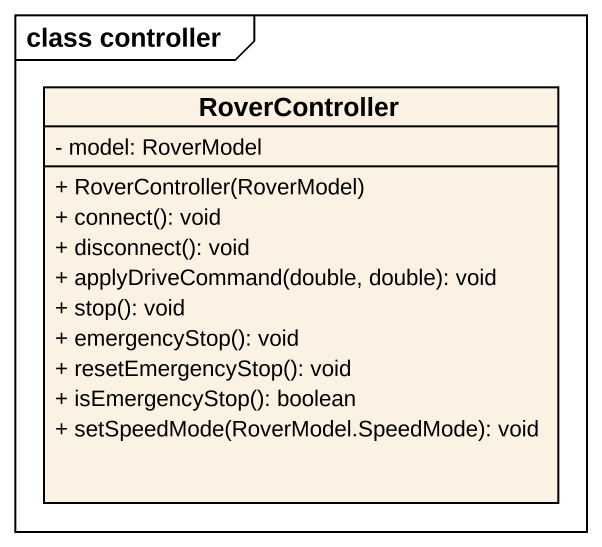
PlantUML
@startuml
mainframe class controller
hide circle
hide empty members
skinparam classAttributeIconSize 0
class RoverController {
  - model: RoverModel
  + RoverController(RoverModel)
  + connect(): void
  + disconnect(): void
  + applyDriveCommand(double, double): void
  + stop(): void
  + emergencyStop(): void
  + resetEmergencyStop(): void
  + isEmergencyStop(): boolean
  + setSpeedMode(RoverModel.SpeedMode): void
}
@enduml
